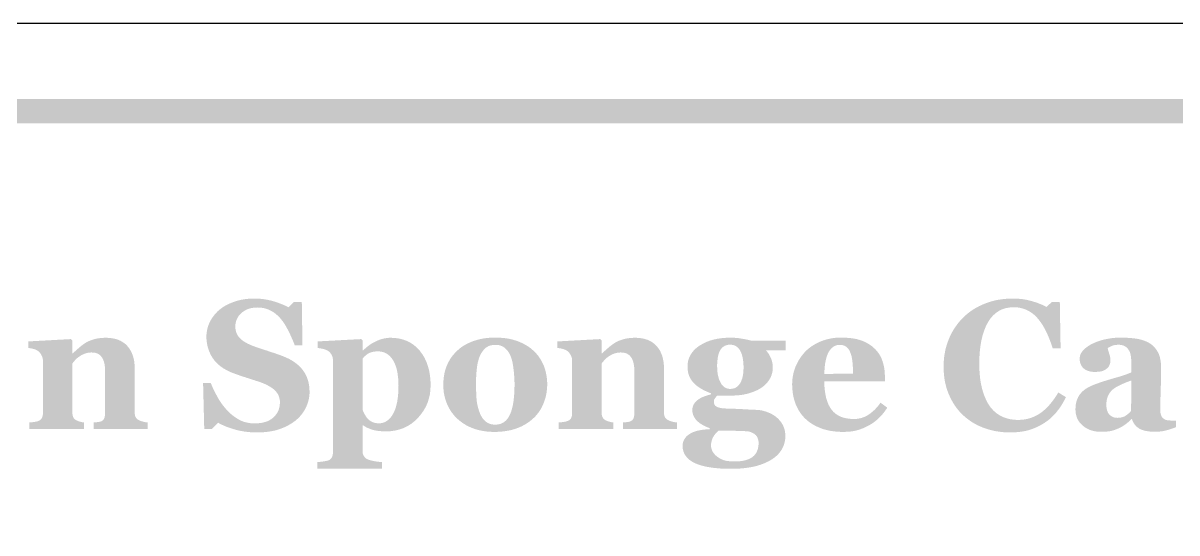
# Model space of a CAD drawing. Header units: millimetres. Extents: x 6 to 126, y 130 to 351.
# Drawn here: x 33.78 to 52.66, y 296.7 to 305.04 of the extents above; entities that cross this region are included whole.
import ezdxf

# ---------------------------------------------------------------- set-up
doc = ezdxf.new("R2010")
doc.units = ezdxf.units.MM
doc.layers.add('CUT', color=1, linetype='Continuous')
doc.layers.add('RASTER', color=7, linetype='Continuous')

msp = doc.modelspace()

# ---------------------------------------------------------------- hatches: boundary and pattern name
at = {"layer": 'RASTER'}
h = msp.add_hatch(color=7, dxfattribs=at)
h.paths.add_polyline_path([(7.2, 301.6), (7.234, 302.116), (7.337, 302.563), (7.509, 302.941), (7.75, 303.25), (8.059, 303.491), (8.438, 303.663), (8.884, 303.766), (9.4, 303.8), (66.6, 303.8), (67.116, 303.766), (67.563, 303.663), (67.941, 303.491), (68.25, 303.25), (68.491, 302.941), (68.663, 302.563), (68.766, 302.116), (68.8, 301.6), (68.8, 288.4), (68.766, 287.884), (68.663, 287.438), (68.491, 287.059), (68.25, 286.75), (67.941, 286.509), (67.563, 286.338), (67.116, 286.234), (66.6, 286.2), (9.4, 286.2), (8.884, 286.234), (8.438, 286.338), (8.059, 286.509), (7.75, 286.75), (7.509, 287.059), (7.337, 287.438), (7.234, 287.884), (7.2, 288.4)])
h.paths.add_polyline_path([(7.6, 301.6), (7.6, 288.4), (7.628, 287.978), (7.712, 287.613), (7.853, 287.303), (8.05, 287.05), (8.303, 286.853), (8.612, 286.713), (8.978, 286.628), (9.4, 286.6), (66.6, 286.6), (67.022, 286.628), (67.387, 286.713), (67.697, 286.853), (67.95, 287.05), (68.147, 287.303), (68.288, 287.613), (68.372, 287.978), (68.4, 288.4), (68.4, 301.6), (68.372, 302.022), (68.288, 302.388), (68.147, 302.697), (67.95, 302.95), (67.697, 303.147), (67.387, 303.288), (67.022, 303.372), (66.6, 303.4), (9.4, 303.4), (8.978, 303.372), (8.612, 303.288), (8.303, 303.147), (8.05, 302.95), (7.853, 302.697), (7.712, 302.388), (7.628, 302.022), (7.6, 301.6)], flags=0)
for points in [[(37.608, 298.344), (37.561, 298.345), (37.515, 298.347), (37.469, 298.351), (37.424, 298.356), (37.38, 298.363), (37.337, 298.371), (37.295, 298.38), (37.253, 298.391), (37.213, 298.403), (37.174, 298.416), (37.136, 298.429), (37.101, 298.442), (37.067, 298.457), (37.034, 298.471), (37.003, 298.487), (36.974, 298.503), (36.873, 298.4), (36.748, 298.4), (36.729, 299.151), (36.855, 299.151), (36.866, 299.125), (36.878, 299.097), (36.89, 299.07), (36.904, 299.042), (36.917, 299.013), (36.932, 298.984), (36.948, 298.955), (36.964, 298.926), (36.98, 298.897), (36.998, 298.868), (37.016, 298.84), (37.035, 298.813), (37.054, 298.787), (37.074, 298.762), (37.095, 298.737), (37.116, 298.713), (37.139, 298.69), (37.162, 298.667), (37.186, 298.645), (37.211, 298.624), (37.236, 298.605), (37.262, 298.587), (37.289, 298.57), (37.316, 298.554), (37.344, 298.539), (37.374, 298.527), (37.404, 298.516), (37.436, 298.508), (37.469, 298.501), (37.503, 298.496), (37.538, 298.493), (37.574, 298.492), (37.623, 298.494), (37.668, 298.498), (37.711, 298.506), (37.75, 298.517), (37.787, 298.53), (37.821, 298.547), (37.852, 298.567), (37.88, 298.59), (37.905, 298.615), (37.926, 298.642), (37.945, 298.67), (37.96, 298.7), (37.971, 298.731), (37.979, 298.764), (37.984, 298.799), (37.986, 298.835), (37.985, 298.865), (37.98, 298.893), (37.973, 298.921), (37.964, 298.947), (37.951, 298.972), (37.935, 298.996), (37.917, 299.018), (37.896, 299.039), (37.872, 299.06), (37.845, 299.079), (37.815, 299.098), (37.781, 299.116), (37.745, 299.134), (37.705, 299.151), (37.663, 299.167), (37.617, 299.182), (37.586, 299.192), (37.557, 299.202), (37.527, 299.211), (37.499, 299.22), (37.471, 299.229), (37.443, 299.238), (37.417, 299.247), (37.391, 299.255), (37.365, 299.264), (37.34, 299.272), (37.315, 299.281), (37.29, 299.29), (37.266, 299.298), (37.243, 299.307), (37.219, 299.316), (37.197, 299.324), (37.146, 299.346), (37.099, 299.371), (37.055, 299.397), (37.014, 299.426), (36.977, 299.457), (36.943, 299.49), (36.912, 299.525), (36.885, 299.563), (36.861, 299.602), (36.841, 299.643), (36.823, 299.685), (36.809, 299.728), (36.798, 299.771), (36.79, 299.817), (36.785, 299.863), (36.783, 299.91), (36.784, 299.941), (36.787, 299.97), (36.791, 300), (36.797, 300.029), (36.804, 300.059), (36.813, 300.087), (36.824, 300.116), (36.836, 300.144), (36.85, 300.172), (36.866, 300.199), (36.883, 300.225), (36.901, 300.25), (36.921, 300.275), (36.942, 300.299), (36.965, 300.323), (36.99, 300.345), (37.015, 300.366), (37.042, 300.385), (37.07, 300.404), (37.1, 300.421), (37.132, 300.438), (37.165, 300.453), (37.201, 300.468), (37.238, 300.482), (37.276, 300.494), (37.315, 300.505), (37.354, 300.514), (37.395, 300.521), (37.436, 300.527), (37.479, 300.531), (37.522, 300.533), (37.566, 300.534), (37.609, 300.534), (37.651, 300.531), (37.692, 300.528), (37.733, 300.522), (37.773, 300.516), (37.813, 300.507), (37.851, 300.498), (37.889, 300.487), (37.926, 300.475), (37.961, 300.463), (37.993, 300.451), (38.024, 300.439), (38.053, 300.427), (38.079, 300.415), (38.104, 300.403), (38.127, 300.391), (38.216, 300.479), (38.344, 300.479), (38.355, 299.77), (38.229, 299.77), (38.218, 299.798), (38.206, 299.827), (38.194, 299.856), (38.181, 299.885), (38.168, 299.914), (38.155, 299.944), (38.141, 299.974), (38.126, 300.003), (38.111, 300.032), (38.096, 300.06), (38.081, 300.087), (38.065, 300.113), (38.049, 300.137), (38.033, 300.16), (38.017, 300.181), (38.001, 300.202), (37.982, 300.222), (37.963, 300.242), (37.944, 300.261), (37.923, 300.278), (37.902, 300.295), (37.881, 300.31), (37.858, 300.324), (37.835, 300.337), (37.811, 300.349), (37.786, 300.359), (37.76, 300.368), (37.733, 300.375), (37.705, 300.381), (37.676, 300.385), (37.646, 300.387), (37.615, 300.388), (37.577, 300.386), (37.54, 300.382), (37.505, 300.375), (37.472, 300.365), (37.44, 300.353), (37.411, 300.338), (37.383, 300.319), (37.357, 300.298), (37.333, 300.275), (37.313, 300.251), (37.296, 300.225), (37.282, 300.198), (37.271, 300.17), (37.263, 300.141), (37.258, 300.11), (37.257, 300.077), (37.258, 300.047), (37.262, 300.018), (37.269, 299.99), (37.278, 299.964), (37.291, 299.939), (37.306, 299.916), (37.323, 299.894), (37.344, 299.874), (37.367, 299.854), (37.393, 299.835), (37.423, 299.817), (37.455, 299.799), (37.491, 299.782), (37.529, 299.766), (37.571, 299.75), (37.615, 299.734), (37.643, 299.725), (37.67, 299.716), (37.697, 299.707), (37.725, 299.698), (37.753, 299.689), (37.781, 299.68), (37.809, 299.67), (37.837, 299.661), (37.864, 299.652), (37.892, 299.643), (37.918, 299.634), (37.943, 299.625), (37.968, 299.617), (37.992, 299.608), (38.015, 299.599), (38.037, 299.591), (38.089, 299.569), (38.137, 299.546), (38.182, 299.521), (38.224, 299.493), (38.263, 299.464), (38.299, 299.433), (38.331, 299.4), (38.36, 299.365), (38.386, 299.327), (38.409, 299.288), (38.428, 299.247), (38.443, 299.203), (38.455, 299.157), (38.464, 299.109), (38.469, 299.059), (38.471, 299.006), (38.47, 298.973), (38.467, 298.94), (38.462, 298.907), (38.455, 298.874), (38.446, 298.841), (38.436, 298.809), (38.423, 298.777), (38.408, 298.746), (38.392, 298.715), (38.374, 298.685), (38.355, 298.657), (38.334, 298.63), (38.312, 298.605), (38.289, 298.581), (38.264, 298.558), (38.238, 298.536), (38.208, 298.514), (38.177, 298.493), (38.145, 298.473), (38.112, 298.455), (38.077, 298.437), (38.042, 298.422), (38.005, 298.407), (37.967, 298.394), (37.928, 298.382), (37.887, 298.372), (37.844, 298.364), (37.8, 298.357), (37.755, 298.351), (37.707, 298.347), (37.659, 298.345), (37.608, 298.344)], [(49.93, 298.344), (49.874, 298.345), (49.818, 298.349), (49.763, 298.355), (49.709, 298.363), (49.656, 298.373), (49.604, 298.386), (49.553, 298.401), (49.503, 298.418), (49.454, 298.438), (49.406, 298.459), (49.36, 298.483), (49.316, 298.509), (49.274, 298.537), (49.233, 298.567), (49.193, 298.599), (49.156, 298.633), (49.12, 298.668), (49.087, 298.706), (49.055, 298.745), (49.026, 298.787), (48.998, 298.83), (48.973, 298.876), (48.949, 298.924), (48.927, 298.973), (48.907, 299.025), (48.89, 299.077), (48.876, 299.131), (48.864, 299.186), (48.855, 299.243), (48.849, 299.3), (48.845, 299.359), (48.844, 299.42), (48.845, 299.479), (48.849, 299.538), (48.855, 299.596), (48.865, 299.652), (48.876, 299.708), (48.891, 299.762), (48.908, 299.815), (48.928, 299.867), (48.95, 299.918), (48.974, 299.967), (49, 300.014), (49.029, 300.059), (49.06, 300.103), (49.092, 300.145), (49.127, 300.185), (49.164, 300.224), (49.203, 300.26), (49.243, 300.294), (49.285, 300.325), (49.329, 300.355), (49.375, 300.383), (49.422, 300.408), (49.472, 300.432), (49.523, 300.453), (49.576, 300.472), (49.63, 300.489), (49.684, 300.503), (49.74, 300.514), (49.796, 300.523), (49.854, 300.529), (49.912, 300.533), (49.971, 300.534), (50.014, 300.534), (50.056, 300.532), (50.097, 300.528), (50.137, 300.524), (50.175, 300.518), (50.213, 300.511), (50.25, 300.502), (50.286, 300.493), (50.321, 300.482), (50.355, 300.471), (50.387, 300.46), (50.417, 300.448), (50.447, 300.436), (50.475, 300.424), (50.501, 300.411), (50.527, 300.398), (50.617, 300.479), (50.745, 300.479), (50.758, 299.72), (50.629, 299.72), (50.601, 299.804), (50.571, 299.882), (50.541, 299.954), (50.508, 300.021), (50.475, 300.082), (50.44, 300.137), (50.403, 300.186), (50.365, 300.23), (50.326, 300.268), (50.284, 300.301), (50.241, 300.329), (50.195, 300.352), (50.147, 300.369), (50.097, 300.382), (50.045, 300.39), (49.99, 300.392), (49.924, 300.388), (49.861, 300.377), (49.802, 300.358), (49.748, 300.332), (49.698, 300.297), (49.652, 300.256), (49.609, 300.207), (49.572, 300.15), (49.538, 300.086), (49.509, 300.016), (49.484, 299.94), (49.464, 299.858), (49.448, 299.77), (49.437, 299.676), (49.43, 299.576), (49.428, 299.469), (49.429, 299.409), (49.431, 299.35), (49.435, 299.294), (49.44, 299.24), (49.447, 299.188), (49.456, 299.139), (49.466, 299.092), (49.477, 299.047), (49.49, 299.004), (49.503, 298.963), (49.518, 298.925), (49.534, 298.889), (49.55, 298.855), (49.568, 298.822), (49.586, 298.793), (49.605, 298.765), (49.627, 298.738), (49.65, 298.713), (49.673, 298.69), (49.698, 298.668), (49.723, 298.649), (49.75, 298.631), (49.777, 298.615), (49.806, 298.601), (49.835, 298.589), (49.865, 298.579), (49.896, 298.57), (49.928, 298.562), (49.96, 298.557), (49.993, 298.553), (50.027, 298.55), (50.062, 298.549), (50.113, 298.551), (50.162, 298.556), (50.21, 298.565), (50.256, 298.577), (50.301, 298.593), (50.345, 298.612), (50.387, 298.635), (50.428, 298.661), (50.467, 298.69), (50.506, 298.724), (50.544, 298.76), (50.581, 298.801), (50.617, 298.845), (50.652, 298.892), (50.687, 298.943), (50.72, 298.998), (50.846, 298.921), (50.83, 298.89), (50.813, 298.859), (50.796, 298.829), (50.779, 298.799), (50.76, 298.771), (50.742, 298.743), (50.722, 298.717), (50.702, 298.691), (50.682, 298.666), (50.661, 298.642), (50.638, 298.618), (50.616, 298.596), (50.592, 298.575), (50.568, 298.554), (50.542, 298.534), (50.516, 298.516), (50.487, 298.496), (50.457, 298.478), (50.426, 298.46), (50.395, 298.444), (50.362, 298.429), (50.329, 298.415), (50.295, 298.402), (50.261, 298.39), (50.225, 298.379), (50.188, 298.37), (50.149, 298.362), (50.108, 298.356), (50.066, 298.351), (50.022, 298.347), (49.977, 298.345), (49.93, 298.344)], [(35.823, 298.4), (34.941, 298.4), (34.941, 298.507), (34.948, 298.508), (34.955, 298.508), (34.963, 298.509), (34.971, 298.51), (34.98, 298.511), (34.989, 298.512), (34.998, 298.513), (35.008, 298.514), (35.018, 298.515), (35.027, 298.517), (35.035, 298.518), (35.043, 298.52), (35.05, 298.522), (35.057, 298.524), (35.063, 298.526), (35.068, 298.529), (35.076, 298.533), (35.082, 298.538), (35.089, 298.543), (35.094, 298.549), (35.1, 298.555), (35.104, 298.561), (35.108, 298.568), (35.112, 298.576), (35.115, 298.584), (35.118, 298.593), (35.12, 298.603), (35.122, 298.614), (35.123, 298.626), (35.124, 298.638), (35.125, 298.652), (35.125, 298.667), (35.125, 299.352), (35.124, 299.388), (35.122, 299.422), (35.118, 299.454), (35.112, 299.483), (35.104, 299.51), (35.094, 299.535), (35.083, 299.557), (35.07, 299.577), (35.056, 299.595), (35.04, 299.61), (35.022, 299.623), (35.002, 299.634), (34.981, 299.642), (34.959, 299.648), (34.934, 299.651), (34.908, 299.652), (34.894, 299.652), (34.88, 299.651), (34.866, 299.65), (34.852, 299.648), (34.838, 299.646), (34.825, 299.643), (34.812, 299.639), (34.799, 299.635), (34.787, 299.63), (34.774, 299.625), (34.762, 299.619), (34.749, 299.613), (34.737, 299.607), (34.725, 299.599), (34.713, 299.592), (34.7, 299.584), (34.69, 299.576), (34.68, 299.569), (34.671, 299.561), (34.662, 299.554), (34.654, 299.546), (34.646, 299.539), (34.639, 299.531), (34.632, 299.524), (34.626, 299.516), (34.62, 299.509), (34.614, 299.501), (34.609, 299.495), (34.603, 299.488), (34.598, 299.482), (34.594, 299.475), (34.589, 299.469), (34.589, 298.683), (34.589, 298.67), (34.59, 298.658), (34.591, 298.647), (34.593, 298.636), (34.595, 298.625), (34.597, 298.615), (34.6, 298.606), (34.604, 298.597), (34.608, 298.589), (34.612, 298.581), (34.617, 298.574), (34.623, 298.567), (34.63, 298.561), (34.636, 298.555), (34.644, 298.55), (34.652, 298.545), (34.658, 298.542), (34.665, 298.539), (34.671, 298.536), (34.678, 298.533), (34.686, 298.53), (34.694, 298.527), (34.702, 298.524), (34.711, 298.522), (34.719, 298.519), (34.728, 298.517), (34.737, 298.515), (34.745, 298.513), (34.754, 298.511), (34.763, 298.509), (34.771, 298.508), (34.78, 298.507), (34.78, 298.4), (33.889, 298.4), (33.889, 298.507), (33.898, 298.508), (33.907, 298.509), (33.916, 298.509), (33.926, 298.51), (33.935, 298.511), (33.944, 298.513), (33.954, 298.514), (33.963, 298.515), (33.972, 298.516), (33.981, 298.518), (33.989, 298.519), (33.997, 298.521), (34.005, 298.523), (34.013, 298.525), (34.02, 298.527), (34.027, 298.529), (34.038, 298.533), (34.048, 298.538), (34.058, 298.543), (34.066, 298.549), (34.074, 298.556), (34.08, 298.563), (34.086, 298.571), (34.091, 298.579), (34.095, 298.587), (34.099, 298.597), (34.102, 298.607), (34.104, 298.618), (34.106, 298.629), (34.108, 298.641), (34.108, 298.653), (34.109, 298.667), (34.109, 299.519), (34.108, 299.53), (34.107, 299.542), (34.105, 299.553), (34.103, 299.564), (34.099, 299.575), (34.095, 299.586), (34.091, 299.597), (34.085, 299.608), (34.079, 299.619), (34.073, 299.629), (34.066, 299.639), (34.058, 299.648), (34.05, 299.657), (34.042, 299.665), (34.033, 299.673), (34.024, 299.68), (34.017, 299.685), (34.01, 299.689), (34.002, 299.693), (33.994, 299.696), (33.985, 299.7), (33.976, 299.703), (33.967, 299.707), (33.957, 299.71), (33.947, 299.712), (33.936, 299.715), (33.926, 299.717), (33.915, 299.719), (33.904, 299.721), (33.892, 299.723), (33.88, 299.724), (33.868, 299.726), (33.868, 299.833), (34.567, 299.871), (34.589, 299.849), (34.589, 299.636), (34.595, 299.636), (34.605, 299.646), (34.617, 299.656), (34.628, 299.666), (34.64, 299.677), (34.653, 299.688), (34.666, 299.699), (34.68, 299.712), (34.695, 299.724), (34.709, 299.737), (34.723, 299.749), (34.737, 299.76), (34.751, 299.771), (34.764, 299.781), (34.778, 299.79), (34.79, 299.799), (34.803, 299.808), (34.817, 299.816), (34.832, 299.825), (34.848, 299.833), (34.866, 299.84), (34.884, 299.848), (34.903, 299.855), (34.924, 299.861), (34.945, 299.868), (34.967, 299.874), (34.99, 299.879), (35.013, 299.883), (35.036, 299.886), (35.06, 299.889), (35.083, 299.891), (35.108, 299.892), (35.133, 299.893), (35.19, 299.891), (35.244, 299.884), (35.295, 299.874), (35.341, 299.859), (35.384, 299.84), (35.424, 299.816), (35.459, 299.789), (35.491, 299.757), (35.519, 299.722), (35.543, 299.684), (35.563, 299.643), (35.58, 299.6), (35.593, 299.553), (35.603, 299.504), (35.608, 299.452), (35.61, 299.398), (35.61, 298.68), (35.61, 298.667), (35.611, 298.654), (35.612, 298.642), (35.614, 298.631), (35.616, 298.621), (35.619, 298.611), (35.622, 298.602), (35.626, 298.593), (35.631, 298.586), (35.636, 298.578), (35.642, 298.571), (35.649, 298.564), (35.657, 298.558), (35.666, 298.552), (35.676, 298.547), (35.686, 298.542), (35.692, 298.54), (35.699, 298.537), (35.705, 298.534), (35.712, 298.532), (35.72, 298.529), (35.728, 298.527), (35.736, 298.524), (35.744, 298.522), (35.753, 298.519), (35.762, 298.517), (35.771, 298.515), (35.781, 298.513), (35.791, 298.511), (35.801, 298.509), (35.812, 298.508), (35.823, 298.507)], [(44.481, 298.4), (43.599, 298.4), (43.599, 298.507), (43.607, 298.508), (43.614, 298.508), (43.622, 298.509), (43.63, 298.51), (43.639, 298.511), (43.648, 298.512), (43.657, 298.513), (43.667, 298.514), (43.676, 298.515), (43.685, 298.517), (43.694, 298.518), (43.702, 298.52), (43.709, 298.522), (43.715, 298.524), (43.721, 298.526), (43.727, 298.529), (43.734, 298.533), (43.741, 298.538), (43.747, 298.543), (43.753, 298.549), (43.758, 298.555), (43.763, 298.561), (43.767, 298.568), (43.771, 298.576), (43.774, 298.584), (43.777, 298.593), (43.779, 298.603), (43.781, 298.614), (43.782, 298.626), (43.783, 298.638), (43.784, 298.652), (43.784, 298.667), (43.784, 299.352), (43.783, 299.388), (43.781, 299.422), (43.776, 299.454), (43.77, 299.483), (43.762, 299.51), (43.753, 299.535), (43.742, 299.557), (43.729, 299.577), (43.714, 299.595), (43.698, 299.61), (43.68, 299.623), (43.661, 299.634), (43.64, 299.642), (43.617, 299.648), (43.593, 299.651), (43.567, 299.652), (43.553, 299.652), (43.538, 299.651), (43.524, 299.65), (43.511, 299.648), (43.497, 299.646), (43.484, 299.643), (43.471, 299.639), (43.458, 299.635), (43.445, 299.63), (43.433, 299.625), (43.42, 299.619), (43.408, 299.613), (43.396, 299.607), (43.383, 299.599), (43.371, 299.592), (43.359, 299.584), (43.349, 299.576), (43.339, 299.569), (43.33, 299.561), (43.321, 299.554), (43.313, 299.546), (43.305, 299.539), (43.298, 299.531), (43.291, 299.524), (43.285, 299.516), (43.279, 299.509), (43.273, 299.501), (43.267, 299.495), (43.262, 299.488), (43.257, 299.482), (43.252, 299.475), (43.248, 299.469), (43.248, 298.683), (43.248, 298.67), (43.249, 298.658), (43.25, 298.647), (43.251, 298.636), (43.254, 298.625), (43.256, 298.615), (43.259, 298.606), (43.262, 298.597), (43.266, 298.589), (43.271, 298.581), (43.276, 298.574), (43.282, 298.567), (43.288, 298.561), (43.295, 298.555), (43.303, 298.55), (43.311, 298.545), (43.317, 298.542), (43.323, 298.539), (43.33, 298.536), (43.337, 298.533), (43.345, 298.53), (43.353, 298.527), (43.361, 298.524), (43.369, 298.522), (43.378, 298.519), (43.387, 298.517), (43.396, 298.515), (43.404, 298.513), (43.413, 298.511), (43.421, 298.509), (43.43, 298.508), (43.438, 298.507), (43.438, 298.4), (42.548, 298.4), (42.548, 298.507), (42.557, 298.508), (42.566, 298.509), (42.575, 298.509), (42.584, 298.51), (42.594, 298.511), (42.603, 298.513), (42.612, 298.514), (42.622, 298.515), (42.631, 298.516), (42.64, 298.518), (42.648, 298.519), (42.656, 298.521), (42.664, 298.523), (42.671, 298.525), (42.679, 298.527), (42.685, 298.529), (42.697, 298.533), (42.707, 298.538), (42.716, 298.543), (42.725, 298.549), (42.732, 298.556), (42.739, 298.563), (42.745, 298.571), (42.75, 298.579), (42.754, 298.587), (42.757, 298.597), (42.76, 298.607), (42.763, 298.618), (42.765, 298.629), (42.766, 298.641), (42.767, 298.653), (42.767, 298.667), (42.767, 299.519), (42.767, 299.53), (42.766, 299.542), (42.764, 299.553), (42.761, 299.564), (42.758, 299.575), (42.754, 299.586), (42.749, 299.597), (42.744, 299.608), (42.738, 299.619), (42.731, 299.629), (42.724, 299.639), (42.717, 299.648), (42.709, 299.657), (42.701, 299.665), (42.692, 299.673), (42.682, 299.68), (42.676, 299.685), (42.668, 299.689), (42.661, 299.693), (42.653, 299.696), (42.644, 299.7), (42.635, 299.703), (42.626, 299.707), (42.616, 299.71), (42.606, 299.712), (42.595, 299.715), (42.584, 299.717), (42.573, 299.719), (42.562, 299.721), (42.551, 299.723), (42.539, 299.724), (42.527, 299.726), (42.527, 299.833), (43.226, 299.871), (43.248, 299.849), (43.248, 299.636), (43.254, 299.636), (43.264, 299.646), (43.275, 299.656), (43.287, 299.666), (43.299, 299.677), (43.312, 299.688), (43.325, 299.699), (43.339, 299.712), (43.353, 299.724), (43.368, 299.737), (43.382, 299.749), (43.396, 299.76), (43.41, 299.771), (43.423, 299.781), (43.436, 299.79), (43.449, 299.799), (43.462, 299.808), (43.476, 299.816), (43.491, 299.825), (43.507, 299.833), (43.524, 299.84), (43.543, 299.848), (43.562, 299.855), (43.582, 299.861), (43.604, 299.868), (43.626, 299.874), (43.648, 299.879), (43.671, 299.883), (43.695, 299.886), (43.718, 299.889), (43.742, 299.891), (43.767, 299.892), (43.791, 299.893), (43.849, 299.891), (43.903, 299.884), (43.954, 299.874), (44, 299.859), (44.043, 299.84), (44.082, 299.816), (44.118, 299.789), (44.149, 299.757), (44.177, 299.722), (44.202, 299.684), (44.222, 299.643), (44.239, 299.6), (44.252, 299.553), (44.261, 299.504), (44.267, 299.452), (44.269, 299.398), (44.269, 298.68), (44.269, 298.667), (44.27, 298.654), (44.271, 298.642), (44.273, 298.631), (44.275, 298.621), (44.278, 298.611), (44.281, 298.602), (44.285, 298.593), (44.289, 298.586), (44.295, 298.578), (44.301, 298.571), (44.308, 298.564), (44.316, 298.558), (44.325, 298.552), (44.334, 298.547), (44.345, 298.542), (44.351, 298.54), (44.357, 298.537), (44.364, 298.534), (44.371, 298.532), (44.379, 298.529), (44.386, 298.527), (44.394, 298.524), (44.403, 298.522), (44.412, 298.519), (44.421, 298.517), (44.43, 298.515), (44.44, 298.513), (44.45, 298.511), (44.46, 298.509), (44.47, 298.508), (44.481, 298.507)]]:
    msp.add_hatch(color=7, dxfattribs=at).paths.add_polyline_path(points)
h = msp.add_hatch(color=7, dxfattribs=at)
h.paths.add_polyline_path([(40.451, 299.113), (40.448, 299.037), (40.439, 298.964), (40.422, 298.894), (40.4, 298.826), (40.371, 298.761), (40.335, 298.699), (40.293, 298.64), (40.245, 298.583), (40.192, 298.531), (40.135, 298.486), (40.075, 298.448), (40.011, 298.417), (39.944, 298.393), (39.873, 298.376), (39.799, 298.365), (39.722, 298.362), (39.688, 298.362), (39.655, 298.364), (39.624, 298.366), (39.594, 298.369), (39.567, 298.373), (39.541, 298.378), (39.516, 298.384), (39.493, 298.39), (39.472, 298.398), (39.451, 298.406), (39.432, 298.414), (39.413, 298.422), (39.396, 298.431), (39.379, 298.44), (39.363, 298.45), (39.348, 298.46), (39.337, 298.46), (39.337, 298.048), (39.337, 298.036), (39.338, 298.024), (39.34, 298.012), (39.342, 298), (39.346, 297.99), (39.349, 297.979), (39.354, 297.969), (39.359, 297.959), (39.365, 297.95), (39.372, 297.941), (39.379, 297.933), (39.387, 297.926), (39.395, 297.919), (39.404, 297.913), (39.413, 297.908), (39.423, 297.903), (39.433, 297.899), (39.445, 297.896), (39.457, 297.892), (39.471, 297.888), (39.485, 297.884), (39.501, 297.881), (39.518, 297.877), (39.535, 297.874), (39.553, 297.871), (39.57, 297.868), (39.586, 297.866), (39.602, 297.864), (39.616, 297.862), (39.63, 297.86), (39.644, 297.859), (39.656, 297.858), (39.656, 297.75), (38.598, 297.75), (38.598, 297.858), (38.608, 297.859), (38.618, 297.86), (38.629, 297.861), (38.64, 297.862), (38.652, 297.864), (38.664, 297.865), (38.677, 297.867), (38.691, 297.869), (38.704, 297.871), (38.717, 297.873), (38.729, 297.875), (38.739, 297.877), (38.749, 297.879), (38.759, 297.881), (38.767, 297.884), (38.774, 297.886), (38.785, 297.89), (38.796, 297.895), (38.805, 297.901), (38.814, 297.908), (38.821, 297.915), (38.828, 297.923), (38.833, 297.931), (38.838, 297.941), (38.842, 297.951), (38.845, 297.961), (38.848, 297.971), (38.851, 297.982), (38.852, 297.994), (38.854, 298.005), (38.854, 298.017), (38.855, 298.029), (38.855, 299.528), (38.853, 299.54), (38.852, 299.551), (38.849, 299.563), (38.847, 299.573), (38.844, 299.584), (38.84, 299.594), (38.836, 299.604), (38.832, 299.613), (38.827, 299.622), (38.822, 299.631), (38.815, 299.639), (38.808, 299.647), (38.801, 299.655), (38.793, 299.663), (38.784, 299.67), (38.774, 299.677), (38.767, 299.682), (38.758, 299.686), (38.75, 299.691), (38.74, 299.695), (38.73, 299.699), (38.72, 299.702), (38.708, 299.706), (38.697, 299.709), (38.684, 299.712), (38.672, 299.715), (38.66, 299.717), (38.649, 299.719), (38.637, 299.721), (38.625, 299.723), (38.613, 299.724), (38.601, 299.726), (38.601, 299.833), (39.315, 299.871), (39.337, 299.852), (39.337, 299.689), (39.348, 299.686), (39.373, 299.71), (39.398, 299.732), (39.424, 299.754), (39.45, 299.773), (39.478, 299.792), (39.505, 299.809), (39.534, 299.824), (39.563, 299.838), (39.592, 299.851), (39.622, 299.862), (39.651, 299.872), (39.68, 299.879), (39.71, 299.885), (39.739, 299.889), (39.768, 299.892), (39.797, 299.893), (39.87, 299.889), (39.94, 299.879), (40.006, 299.862), (40.068, 299.839), (40.126, 299.809), (40.18, 299.772), (40.23, 299.728), (40.276, 299.678), (40.317, 299.622), (40.353, 299.562), (40.383, 299.498), (40.407, 299.43), (40.427, 299.357), (40.44, 299.28), (40.449, 299.199), (40.451, 299.113)])
h.paths.add_polyline_path([(39.926, 299.108), (39.925, 299.135), (39.925, 299.162), (39.923, 299.189), (39.922, 299.215), (39.919, 299.241), (39.916, 299.267), (39.913, 299.292), (39.909, 299.318), (39.905, 299.342), (39.9, 299.367), (39.894, 299.39), (39.887, 299.413), (39.88, 299.435), (39.871, 299.456), (39.862, 299.477), (39.852, 299.497), (39.842, 299.516), (39.831, 299.535), (39.819, 299.552), (39.806, 299.568), (39.793, 299.583), (39.779, 299.598), (39.763, 299.611), (39.748, 299.623), (39.731, 299.634), (39.713, 299.644), (39.695, 299.652), (39.675, 299.658), (39.655, 299.663), (39.634, 299.667), (39.612, 299.669), (39.589, 299.67), (39.565, 299.67), (39.543, 299.668), (39.523, 299.665), (39.503, 299.662), (39.484, 299.657), (39.467, 299.651), (39.451, 299.645), (39.436, 299.637), (39.422, 299.629), (39.409, 299.619), (39.395, 299.61), (39.383, 299.599), (39.371, 299.588), (39.359, 299.576), (39.348, 299.564), (39.337, 299.551), (39.337, 298.721), (39.339, 298.713), (39.342, 298.705), (39.346, 298.696), (39.349, 298.687), (39.354, 298.678), (39.359, 298.667), (39.364, 298.657), (39.37, 298.645), (39.377, 298.634), (39.383, 298.623), (39.389, 298.613), (39.395, 298.604), (39.401, 298.595), (39.408, 298.586), (39.414, 298.579), (39.42, 298.571), (39.429, 298.562), (39.439, 298.553), (39.449, 298.545), (39.459, 298.537), (39.47, 298.53), (39.481, 298.524), (39.492, 298.518), (39.504, 298.513), (39.516, 298.508), (39.528, 298.504), (39.54, 298.501), (39.553, 298.499), (39.566, 298.496), (39.579, 298.495), (39.592, 298.494), (39.606, 298.494), (39.642, 298.496), (39.675, 298.504), (39.707, 298.516), (39.737, 298.533), (39.765, 298.555), (39.791, 298.582), (39.816, 298.613), (39.838, 298.65), (39.859, 298.691), (39.877, 298.737), (39.891, 298.787), (39.904, 298.842), (39.913, 298.902), (39.92, 298.966), (39.924, 299.034), (39.926, 299.108)], flags=0)
h = msp.add_hatch(color=7, dxfattribs=at)
h.paths.add_polyline_path([(42.136, 299.68), (42.162, 299.654), (42.187, 299.627), (42.21, 299.599), (42.232, 299.569), (42.251, 299.538), (42.27, 299.506), (42.286, 299.473), (42.302, 299.439), (42.315, 299.403), (42.327, 299.367), (42.336, 299.33), (42.344, 299.292), (42.351, 299.254), (42.355, 299.214), (42.358, 299.175), (42.359, 299.134), (42.358, 299.094), (42.355, 299.054), (42.351, 299.015), (42.345, 298.976), (42.337, 298.938), (42.327, 298.9), (42.315, 298.863), (42.302, 298.827), (42.287, 298.792), (42.271, 298.757), (42.253, 298.725), (42.233, 298.693), (42.211, 298.663), (42.188, 298.634), (42.164, 298.606), (42.137, 298.58), (42.108, 298.554), (42.077, 298.528), (42.044, 298.505), (42.011, 298.483), (41.975, 298.463), (41.939, 298.444), (41.901, 298.427), (41.861, 298.412), (41.821, 298.398), (41.778, 298.386), (41.735, 298.376), (41.689, 298.368), (41.643, 298.361), (41.595, 298.357), (41.545, 298.354), (41.494, 298.353), (41.45, 298.354), (41.407, 298.356), (41.364, 298.36), (41.323, 298.366), (41.282, 298.373), (41.242, 298.382), (41.204, 298.392), (41.166, 298.404), (41.129, 298.418), (41.093, 298.433), (41.058, 298.45), (41.024, 298.468), (40.991, 298.489), (40.96, 298.51), (40.929, 298.533), (40.9, 298.558), (40.873, 298.583), (40.847, 298.61), (40.823, 298.638), (40.8, 298.668), (40.779, 298.699), (40.759, 298.731), (40.741, 298.765), (40.724, 298.801), (40.709, 298.837), (40.696, 298.875), (40.685, 298.914), (40.676, 298.954), (40.668, 298.994), (40.663, 299.036), (40.66, 299.079), (40.659, 299.124), (40.66, 299.167), (40.663, 299.209), (40.667, 299.25), (40.674, 299.29), (40.681, 299.328), (40.691, 299.365), (40.703, 299.402), (40.716, 299.436), (40.731, 299.47), (40.748, 299.503), (40.766, 299.535), (40.786, 299.566), (40.808, 299.596), (40.832, 299.625), (40.858, 299.653), (40.885, 299.68), (40.913, 299.705), (40.942, 299.729), (40.973, 299.751), (41.006, 299.771), (41.04, 299.79), (41.076, 299.808), (41.113, 299.824), (41.152, 299.839), (41.193, 299.852), (41.234, 299.864), (41.277, 299.874), (41.321, 299.882), (41.366, 299.888), (41.412, 299.892), (41.459, 299.895), (41.508, 299.896), (41.558, 299.895), (41.607, 299.892), (41.654, 299.888), (41.7, 299.882), (41.745, 299.874), (41.788, 299.864), (41.829, 299.852), (41.869, 299.839), (41.907, 299.824), (41.944, 299.808), (41.979, 299.79), (42.013, 299.771), (42.046, 299.751), (42.078, 299.729), (42.107, 299.705), (42.136, 299.68)])
h.paths.add_polyline_path([(41.761, 298.665), (41.769, 298.686), (41.776, 298.708), (41.783, 298.732), (41.789, 298.756), (41.795, 298.781), (41.8, 298.808), (41.804, 298.836), (41.809, 298.864), (41.812, 298.894), (41.815, 298.925), (41.818, 298.958), (41.82, 298.991), (41.822, 299.026), (41.823, 299.062), (41.824, 299.099), (41.824, 299.137), (41.824, 299.163), (41.823, 299.19), (41.822, 299.218), (41.82, 299.247), (41.818, 299.276), (41.816, 299.307), (41.813, 299.339), (41.809, 299.371), (41.805, 299.403), (41.801, 299.434), (41.796, 299.462), (41.791, 299.489), (41.785, 299.514), (41.779, 299.538), (41.772, 299.559), (41.765, 299.579), (41.756, 299.602), (41.746, 299.623), (41.735, 299.643), (41.723, 299.662), (41.711, 299.679), (41.697, 299.695), (41.683, 299.71), (41.668, 299.724), (41.652, 299.737), (41.635, 299.747), (41.617, 299.756), (41.597, 299.764), (41.577, 299.77), (41.556, 299.774), (41.534, 299.776), (41.51, 299.777), (41.485, 299.776), (41.461, 299.773), (41.438, 299.769), (41.417, 299.763), (41.397, 299.755), (41.378, 299.745), (41.36, 299.733), (41.344, 299.72), (41.329, 299.705), (41.315, 299.689), (41.302, 299.672), (41.289, 299.654), (41.278, 299.635), (41.267, 299.615), (41.257, 299.594), (41.248, 299.572), (41.241, 299.551), (41.234, 299.528), (41.228, 299.505), (41.222, 299.481), (41.217, 299.456), (41.213, 299.431), (41.209, 299.404), (41.206, 299.376), (41.203, 299.348), (41.201, 299.32), (41.199, 299.291), (41.197, 299.262), (41.196, 299.233), (41.195, 299.203), (41.194, 299.173), (41.194, 299.143), (41.194, 299.104), (41.195, 299.066), (41.196, 299.031), (41.197, 298.997), (41.198, 298.965), (41.2, 298.934), (41.202, 298.905), (41.204, 298.878), (41.207, 298.852), (41.211, 298.826), (41.216, 298.8), (41.222, 298.773), (41.229, 298.747), (41.236, 298.721), (41.245, 298.694), (41.254, 298.668), (41.263, 298.646), (41.273, 298.625), (41.284, 298.605), (41.295, 298.587), (41.308, 298.569), (41.321, 298.553), (41.336, 298.538), (41.351, 298.525), (41.367, 298.512), (41.384, 298.501), (41.403, 298.492), (41.422, 298.485), (41.443, 298.479), (41.464, 298.475), (41.487, 298.473), (41.51, 298.472), (41.532, 298.473), (41.553, 298.475), (41.573, 298.479), (41.592, 298.484), (41.611, 298.491), (41.628, 298.499), (41.645, 298.509), (41.661, 298.521), (41.677, 298.534), (41.691, 298.548), (41.705, 298.564), (41.718, 298.581), (41.73, 298.6), (41.741, 298.62), (41.751, 298.642), (41.761, 298.665)], flags=0)
h = msp.add_hatch(color=7, dxfattribs=at)
h.paths.add_polyline_path([(46.258, 299.689), (45.936, 299.689), (45.95, 299.673), (45.963, 299.656), (45.975, 299.64), (45.986, 299.623), (45.996, 299.606), (46.005, 299.588), (46.014, 299.571), (46.021, 299.553), (46.028, 299.535), (46.034, 299.517), (46.039, 299.498), (46.043, 299.48), (46.046, 299.461), (46.048, 299.442), (46.05, 299.423), (46.05, 299.403), (46.049, 299.378), (46.047, 299.354), (46.042, 299.329), (46.036, 299.305), (46.029, 299.282), (46.02, 299.259), (46.009, 299.236), (45.996, 299.214), (45.982, 299.192), (45.967, 299.171), (45.95, 299.152), (45.933, 299.133), (45.915, 299.116), (45.896, 299.099), (45.875, 299.084), (45.854, 299.069), (45.831, 299.056), (45.807, 299.042), (45.782, 299.03), (45.757, 299.019), (45.73, 299.008), (45.702, 298.998), (45.674, 298.989), (45.644, 298.98), (45.614, 298.973), (45.583, 298.966), (45.551, 298.96), (45.519, 298.956), (45.486, 298.952), (45.453, 298.95), (45.418, 298.948), (45.384, 298.948), (45.145, 298.948), (45.14, 298.944), (45.136, 298.94), (45.131, 298.936), (45.126, 298.931), (45.121, 298.925), (45.116, 298.919), (45.111, 298.913), (45.106, 298.906), (45.101, 298.899), (45.097, 298.892), (45.093, 298.885), (45.09, 298.878), (45.088, 298.871), (45.086, 298.864), (45.085, 298.858), (45.085, 298.851), (45.086, 298.836), (45.088, 298.821), (45.092, 298.808), (45.098, 298.797), (45.105, 298.786), (45.114, 298.777), (45.124, 298.769), (45.136, 298.762), (45.15, 298.756), (45.167, 298.751), (45.186, 298.746), (45.208, 298.742), (45.233, 298.739), (45.26, 298.737), (45.29, 298.735), (45.322, 298.734), (45.355, 298.733), (45.389, 298.732), (45.422, 298.731), (45.456, 298.73), (45.49, 298.728), (45.524, 298.727), (45.558, 298.725), (45.592, 298.723), (45.624, 298.721), (45.655, 298.719), (45.683, 298.718), (45.708, 298.717), (45.732, 298.716), (45.752, 298.715), (45.771, 298.714), (45.786, 298.713), (45.808, 298.712), (45.829, 298.71), (45.85, 298.707), (45.871, 298.703), (45.892, 298.698), (45.913, 298.692), (45.934, 298.686), (45.955, 298.679), (45.975, 298.671), (45.995, 298.663), (46.014, 298.654), (46.033, 298.644), (46.051, 298.634), (46.068, 298.624), (46.084, 298.612), (46.1, 298.601), (46.116, 298.587), (46.132, 298.573), (46.147, 298.558), (46.161, 298.542), (46.175, 298.525), (46.188, 298.508), (46.2, 298.489), (46.211, 298.47), (46.221, 298.449), (46.23, 298.428), (46.238, 298.406), (46.244, 298.384), (46.249, 298.36), (46.252, 298.336), (46.254, 298.311), (46.255, 298.286), (46.254, 298.258), (46.252, 298.231), (46.248, 298.204), (46.242, 298.178), (46.234, 298.152), (46.225, 298.126), (46.214, 298.101), (46.202, 298.076), (46.187, 298.052), (46.171, 298.029), (46.154, 298.006), (46.134, 297.985), (46.113, 297.964), (46.09, 297.944), (46.065, 297.925), (46.038, 297.906), (46.009, 297.888), (45.978, 297.871), (45.945, 297.855), (45.911, 297.84), (45.876, 297.826), (45.839, 297.813), (45.8, 297.801), (45.761, 297.791), (45.719, 297.781), (45.675, 297.773), (45.629, 297.766), (45.58, 297.76), (45.528, 297.755), (45.475, 297.752), (45.419, 297.75), (45.36, 297.75), (45.267, 297.751), (45.179, 297.755), (45.097, 297.763), (45.021, 297.773), (44.951, 297.786), (44.886, 297.802), (44.827, 297.821), (44.774, 297.843), (44.727, 297.868), (44.686, 297.896), (44.652, 297.927), (44.624, 297.961), (44.602, 297.997), (44.586, 298.037), (44.577, 298.079), (44.573, 298.125), (44.575, 298.153), (44.58, 298.18), (44.589, 298.206), (44.601, 298.23), (44.616, 298.253), (44.634, 298.275), (44.656, 298.296), (44.682, 298.315), (44.711, 298.333), (44.744, 298.348), (44.78, 298.362), (44.82, 298.373), (44.864, 298.382), (44.912, 298.389), (44.964, 298.394), (45.019, 298.397), (45.019, 298.415), (44.986, 298.426), (44.955, 298.439), (44.926, 298.453), (44.899, 298.468), (44.874, 298.483), (44.85, 298.5), (44.828, 298.517), (44.809, 298.535), (44.791, 298.555), (44.776, 298.575), (44.763, 298.595), (44.752, 298.617), (44.744, 298.639), (44.738, 298.662), (44.734, 298.686), (44.733, 298.711), (44.734, 298.726), (44.735, 298.74), (44.737, 298.754), (44.741, 298.767), (44.745, 298.78), (44.75, 298.792), (44.756, 298.804), (44.763, 298.815), (44.771, 298.825), (44.779, 298.835), (44.788, 298.845), (44.797, 298.854), (44.807, 298.864), (44.818, 298.873), (44.829, 298.881), (44.84, 298.889), (44.851, 298.896), (44.862, 298.903), (44.873, 298.909), (44.885, 298.915), (44.898, 298.921), (44.911, 298.926), (44.925, 298.932), (44.94, 298.937), (44.954, 298.942), (44.968, 298.946), (44.981, 298.951), (44.994, 298.955), (45.006, 298.958), (45.017, 298.962), (45.028, 298.965), (45.038, 298.968), (45.038, 298.984), (44.99, 299.003), (44.946, 299.023), (44.904, 299.044), (44.866, 299.066), (44.832, 299.089), (44.8, 299.112), (44.772, 299.137), (44.747, 299.163), (44.725, 299.19), (44.706, 299.219), (44.69, 299.249), (44.677, 299.28), (44.667, 299.313), (44.66, 299.348), (44.656, 299.384), (44.654, 299.421), (44.657, 299.473), (44.666, 299.523), (44.682, 299.57), (44.704, 299.615), (44.732, 299.656), (44.766, 299.695), (44.806, 299.732), (44.853, 299.765), (44.904, 299.795), (44.958, 299.822), (45.016, 299.844), (45.078, 299.862), (45.142, 299.876), (45.21, 299.886), (45.281, 299.892), (45.356, 299.894), (45.381, 299.894), (45.405, 299.893), (45.429, 299.892), (45.454, 299.89), (45.478, 299.888), (45.501, 299.885), (45.525, 299.881), (45.548, 299.877), (45.571, 299.873), (45.592, 299.869), (45.612, 299.865), (45.63, 299.861), (45.647, 299.858), (45.663, 299.854), (45.677, 299.851), (45.69, 299.847), (46.258, 299.847)])
h.paths.add_polyline_path([(45.571, 299.409), (45.57, 299.451), (45.568, 299.49), (45.563, 299.528), (45.557, 299.563), (45.55, 299.595), (45.541, 299.626), (45.53, 299.654), (45.517, 299.68), (45.502, 299.704), (45.486, 299.724), (45.468, 299.741), (45.448, 299.755), (45.426, 299.766), (45.403, 299.774), (45.377, 299.778), (45.35, 299.78), (45.336, 299.779), (45.322, 299.778), (45.309, 299.776), (45.296, 299.773), (45.284, 299.769), (45.272, 299.765), (45.261, 299.759), (45.25, 299.753), (45.24, 299.746), (45.23, 299.738), (45.221, 299.729), (45.212, 299.72), (45.203, 299.709), (45.196, 299.699), (45.188, 299.687), (45.181, 299.674), (45.175, 299.662), (45.17, 299.648), (45.165, 299.635), (45.161, 299.62), (45.157, 299.606), (45.153, 299.59), (45.15, 299.574), (45.148, 299.558), (45.146, 299.541), (45.144, 299.524), (45.142, 299.507), (45.141, 299.49), (45.14, 299.473), (45.139, 299.456), (45.139, 299.439), (45.139, 299.421), (45.14, 299.382), (45.142, 299.345), (45.147, 299.309), (45.153, 299.276), (45.161, 299.244), (45.17, 299.214), (45.182, 299.185), (45.195, 299.159), (45.209, 299.135), (45.225, 299.114), (45.243, 299.096), (45.262, 299.082), (45.282, 299.071), (45.304, 299.063), (45.328, 299.058), (45.353, 299.056), (45.378, 299.058), (45.402, 299.062), (45.425, 299.069), (45.446, 299.079), (45.465, 299.092), (45.483, 299.108), (45.5, 299.127), (45.515, 299.149), (45.528, 299.173), (45.539, 299.199), (45.549, 299.228), (45.557, 299.26), (45.563, 299.294), (45.568, 299.33), (45.57, 299.368), (45.571, 299.409)], flags=0)
h.paths.add_polyline_path([(45.817, 298.179), (45.817, 298.191), (45.815, 298.204), (45.813, 298.216), (45.81, 298.228), (45.806, 298.241), (45.801, 298.253), (45.796, 298.265), (45.789, 298.278), (45.781, 298.29), (45.771, 298.301), (45.759, 298.312), (45.744, 298.322), (45.728, 298.332), (45.709, 298.341), (45.688, 298.35), (45.665, 298.358), (45.651, 298.36), (45.634, 298.362), (45.616, 298.363), (45.595, 298.365), (45.572, 298.366), (45.547, 298.367), (45.52, 298.368), (45.491, 298.369), (45.46, 298.37), (45.425, 298.371), (45.388, 298.371), (45.348, 298.371), (45.305, 298.372), (45.259, 298.372), (45.211, 298.372), (45.159, 298.372), (45.147, 298.361), (45.135, 298.349), (45.123, 298.337), (45.112, 298.324), (45.102, 298.311), (45.092, 298.297), (45.083, 298.283), (45.074, 298.268), (45.066, 298.253), (45.059, 298.237), (45.053, 298.22), (45.048, 298.202), (45.044, 298.183), (45.041, 298.164), (45.04, 298.144), (45.039, 298.123), (45.04, 298.114), (45.041, 298.104), (45.042, 298.095), (45.044, 298.085), (45.047, 298.075), (45.051, 298.064), (45.055, 298.053), (45.06, 298.043), (45.065, 298.032), (45.072, 298.021), (45.078, 298.01), (45.086, 298), (45.095, 297.99), (45.104, 297.98), (45.114, 297.97), (45.124, 297.961), (45.137, 297.95), (45.151, 297.94), (45.164, 297.931), (45.178, 297.923), (45.193, 297.915), (45.208, 297.907), (45.223, 297.9), (45.239, 297.894), (45.255, 297.888), (45.274, 297.883), (45.295, 297.879), (45.318, 297.876), (45.342, 297.873), (45.369, 297.871), (45.398, 297.87), (45.429, 297.87), (45.475, 297.871), (45.518, 297.874), (45.558, 297.88), (45.596, 297.888), (45.63, 297.898), (45.662, 297.911), (45.691, 297.926), (45.718, 297.943), (45.741, 297.963), (45.761, 297.985), (45.778, 298.01), (45.792, 298.039), (45.803, 298.069), (45.811, 298.103), (45.816, 298.14), (45.817, 298.179)], flags=0)
h = msp.add_hatch(color=7, dxfattribs=at)
h.paths.add_polyline_path([(47.922, 298.75), (47.909, 298.729), (47.895, 298.709), (47.881, 298.689), (47.866, 298.669), (47.85, 298.649), (47.833, 298.63), (47.816, 298.611), (47.798, 298.593), (47.78, 298.574), (47.761, 298.557), (47.741, 298.54), (47.721, 298.524), (47.7, 298.508), (47.678, 298.494), (47.656, 298.479), (47.634, 298.466), (47.609, 298.452), (47.584, 298.44), (47.56, 298.428), (47.535, 298.417), (47.51, 298.407), (47.485, 298.398), (47.46, 298.389), (47.435, 298.382), (47.41, 298.375), (47.383, 298.369), (47.356, 298.364), (47.327, 298.36), (47.298, 298.357), (47.268, 298.355), (47.236, 298.354), (47.204, 298.353), (47.151, 298.354), (47.1, 298.357), (47.05, 298.362), (47.002, 298.369), (46.957, 298.377), (46.913, 298.388), (46.87, 298.4), (46.83, 298.415), (46.792, 298.431), (46.755, 298.448), (46.72, 298.467), (46.686, 298.487), (46.655, 298.508), (46.625, 298.531), (46.597, 298.555), (46.57, 298.58), (46.545, 298.607), (46.522, 298.635), (46.5, 298.663), (46.481, 298.694), (46.462, 298.725), (46.446, 298.757), (46.43, 298.791), (46.417, 298.826), (46.405, 298.861), (46.395, 298.898), (46.386, 298.935), (46.379, 298.973), (46.374, 299.012), (46.37, 299.051), (46.367, 299.091), (46.366, 299.132), (46.367, 299.17), (46.37, 299.206), (46.374, 299.243), (46.38, 299.279), (46.388, 299.314), (46.397, 299.35), (46.409, 299.384), (46.421, 299.419), (46.436, 299.453), (46.452, 299.485), (46.469, 299.517), (46.488, 299.548), (46.508, 299.578), (46.53, 299.607), (46.553, 299.635), (46.577, 299.663), (46.603, 299.688), (46.63, 299.712), (46.659, 299.735), (46.69, 299.757), (46.722, 299.777), (46.756, 299.796), (46.792, 299.814), (46.829, 299.831), (46.867, 299.846), (46.907, 299.859), (46.947, 299.87), (46.989, 299.879), (47.032, 299.887), (47.076, 299.892), (47.121, 299.895), (47.168, 299.896), (47.218, 299.895), (47.266, 299.892), (47.311, 299.889), (47.354, 299.883), (47.395, 299.876), (47.434, 299.868), (47.471, 299.857), (47.505, 299.846), (47.537, 299.833), (47.568, 299.819), (47.597, 299.803), (47.625, 299.786), (47.652, 299.769), (47.677, 299.75), (47.701, 299.729), (47.723, 299.708), (47.743, 299.687), (47.762, 299.664), (47.779, 299.641), (47.795, 299.617), (47.81, 299.592), (47.823, 299.566), (47.834, 299.539), (47.844, 299.511), (47.853, 299.483), (47.861, 299.454), (47.868, 299.424), (47.873, 299.395), (47.877, 299.365), (47.88, 299.335), (47.882, 299.304), (47.883, 299.273), (47.883, 299.178), (46.892, 299.178), (46.894, 299.105), (46.9, 299.037), (46.909, 298.973), (46.921, 298.913), (46.938, 298.859), (46.957, 298.808), (46.981, 298.762), (47.008, 298.721), (47.039, 298.684), (47.074, 298.652), (47.114, 298.625), (47.158, 298.603), (47.206, 298.586), (47.258, 298.574), (47.315, 298.567), (47.376, 298.564), (47.41, 298.565), (47.443, 298.569), (47.475, 298.575), (47.506, 298.583), (47.537, 298.594), (47.567, 298.606), (47.595, 298.622), (47.623, 298.64), (47.65, 298.659), (47.676, 298.68), (47.701, 298.702), (47.725, 298.725), (47.748, 298.75), (47.77, 298.775), (47.791, 298.802), (47.811, 298.831)])
h.paths.add_polyline_path([(47.363, 299.307), (47.362, 299.329), (47.362, 299.351), (47.361, 299.373), (47.36, 299.396), (47.359, 299.418), (47.358, 299.441), (47.356, 299.464), (47.354, 299.487), (47.351, 299.509), (47.349, 299.531), (47.345, 299.551), (47.342, 299.571), (47.338, 299.589), (47.333, 299.606), (47.328, 299.623), (47.323, 299.638), (47.316, 299.654), (47.309, 299.67), (47.302, 299.685), (47.294, 299.698), (47.285, 299.711), (47.275, 299.722), (47.265, 299.732), (47.255, 299.742), (47.244, 299.75), (47.232, 299.757), (47.219, 299.763), (47.206, 299.768), (47.192, 299.772), (47.177, 299.775), (47.162, 299.776), (47.146, 299.777), (47.118, 299.775), (47.092, 299.77), (47.068, 299.761), (47.044, 299.748), (47.022, 299.732), (47.002, 299.713), (46.983, 299.689), (46.966, 299.663), (46.95, 299.632), (46.936, 299.597), (46.924, 299.558), (46.914, 299.515), (46.905, 299.468), (46.899, 299.416), (46.895, 299.361), (46.892, 299.301)], flags=0)
h = msp.add_hatch(color=7, dxfattribs=at)
h.paths.add_polyline_path([(52.645, 298.431), (52.628, 298.424), (52.611, 298.417), (52.593, 298.411), (52.574, 298.404), (52.555, 298.398), (52.535, 298.391), (52.514, 298.385), (52.492, 298.379), (52.47, 298.374), (52.448, 298.369), (52.425, 298.365), (52.402, 298.362), (52.379, 298.359), (52.355, 298.358), (52.331, 298.356), (52.306, 298.356), (52.263, 298.357), (52.222, 298.359), (52.185, 298.364), (52.15, 298.369), (52.118, 298.377), (52.09, 298.386), (52.064, 298.397), (52.041, 298.41), (52.021, 298.424), (52.002, 298.439), (51.985, 298.456), (51.97, 298.475), (51.956, 298.494), (51.944, 298.516), (51.934, 298.538), (51.926, 298.563), (51.917, 298.563), (51.904, 298.55), (51.892, 298.539), (51.88, 298.527), (51.868, 298.516), (51.856, 298.506), (51.844, 298.496), (51.832, 298.487), (51.821, 298.478), (51.809, 298.469), (51.797, 298.461), (51.785, 298.453), (51.773, 298.445), (51.761, 298.438), (51.748, 298.431), (51.735, 298.424), (51.722, 298.418), (51.705, 298.41), (51.688, 298.403), (51.671, 298.396), (51.654, 298.39), (51.638, 298.384), (51.622, 298.379), (51.605, 298.374), (51.589, 298.37), (51.573, 298.366), (51.554, 298.363), (51.534, 298.361), (51.513, 298.358), (51.49, 298.357), (51.465, 298.356), (51.439, 298.355), (51.411, 298.355), (51.37, 298.356), (51.33, 298.361), (51.291, 298.369), (51.254, 298.38), (51.218, 298.394), (51.185, 298.411), (51.152, 298.431), (51.121, 298.455), (51.093, 298.481), (51.069, 298.509), (51.048, 298.539), (51.031, 298.572), (51.018, 298.606), (51.009, 298.642), (51.003, 298.68), (51.001, 298.721), (51.002, 298.744), (51.003, 298.767), (51.005, 298.788), (51.008, 298.809), (51.012, 298.829), (51.016, 298.848), (51.021, 298.866), (51.028, 298.883), (51.035, 298.899), (51.042, 298.915), (51.05, 298.93), (51.059, 298.945), (51.069, 298.96), (51.079, 298.974), (51.091, 298.988), (51.102, 299.001), (51.113, 299.012), (51.125, 299.023), (51.137, 299.033), (51.15, 299.043), (51.163, 299.053), (51.176, 299.062), (51.19, 299.07), (51.204, 299.078), (51.219, 299.086), (51.234, 299.093), (51.249, 299.101), (51.265, 299.108), (51.281, 299.115), (51.297, 299.122), (51.314, 299.129), (51.331, 299.135), (51.365, 299.147), (51.4, 299.16), (51.437, 299.172), (51.476, 299.185), (51.516, 299.197), (51.558, 299.21), (51.602, 299.223), (51.647, 299.236), (51.692, 299.249), (51.733, 299.261), (51.772, 299.273), (51.807, 299.285), (51.839, 299.296), (51.868, 299.308), (51.894, 299.318), (51.917, 299.329), (51.917, 299.469), (51.917, 299.479), (51.916, 299.489), (51.916, 299.5), (51.915, 299.512), (51.914, 299.524), (51.913, 299.537), (51.912, 299.551), (51.911, 299.566), (51.909, 299.581), (51.907, 299.595), (51.905, 299.608), (51.902, 299.621), (51.898, 299.634), (51.895, 299.645), (51.891, 299.657), (51.886, 299.667), (51.88, 299.679), (51.874, 299.69), (51.867, 299.7), (51.86, 299.71), (51.851, 299.72), (51.842, 299.729), (51.832, 299.738), (51.822, 299.746), (51.81, 299.754), (51.798, 299.76), (51.785, 299.766), (51.771, 299.77), (51.756, 299.774), (51.74, 299.776), (51.723, 299.778), (51.706, 299.778), (51.69, 299.778), (51.675, 299.777), (51.66, 299.776), (51.647, 299.774), (51.634, 299.771), (51.621, 299.768), (51.609, 299.764), (51.598, 299.76), (51.588, 299.756), (51.578, 299.751), (51.568, 299.746), (51.559, 299.742), (51.551, 299.737), (51.543, 299.732), (51.535, 299.728), (51.529, 299.723), (51.53, 299.715), (51.532, 299.706), (51.534, 299.696), (51.537, 299.686), (51.54, 299.674), (51.544, 299.662), (51.549, 299.648), (51.553, 299.633), (51.558, 299.618), (51.562, 299.604), (51.566, 299.589), (51.569, 299.574), (51.571, 299.56), (51.573, 299.546), (51.574, 299.532), (51.574, 299.518), (51.574, 299.511), (51.573, 299.504), (51.572, 299.497), (51.571, 299.49), (51.569, 299.482), (51.567, 299.473), (51.564, 299.465), (51.561, 299.455), (51.557, 299.446), (51.553, 299.438), (51.549, 299.43), (51.545, 299.422), (51.54, 299.415), (51.534, 299.408), (51.529, 299.402), (51.523, 299.396), (51.514, 299.389), (51.505, 299.382), (51.496, 299.376), (51.487, 299.37), (51.477, 299.365), (51.468, 299.36), (51.458, 299.355), (51.447, 299.351), (51.436, 299.347), (51.424, 299.344), (51.41, 299.341), (51.394, 299.339), (51.378, 299.337), (51.36, 299.336), (51.34, 299.335), (51.319, 299.335), (51.289, 299.335), (51.261, 299.338), (51.235, 299.343), (51.211, 299.349), (51.189, 299.358), (51.168, 299.368), (51.15, 299.38), (51.133, 299.394), (51.118, 299.409), (51.105, 299.426), (51.095, 299.443), (51.086, 299.462), (51.079, 299.482), (51.074, 299.503), (51.071, 299.525), (51.07, 299.548), (51.071, 299.569), (51.074, 299.588), (51.079, 299.608), (51.086, 299.626), (51.096, 299.644), (51.107, 299.662), (51.12, 299.679), (51.135, 299.696), (51.152, 299.712), (51.17, 299.727), (51.188, 299.741), (51.208, 299.755), (51.228, 299.768), (51.249, 299.781), (51.271, 299.792), (51.294, 299.803), (51.318, 299.814), (51.342, 299.824), (51.367, 299.833), (51.393, 299.842), (51.42, 299.851), (51.448, 299.858), (51.477, 299.865), (51.507, 299.871), (51.536, 299.877), (51.566, 299.882), (51.594, 299.886), (51.622, 299.89), (51.65, 299.892), (51.677, 299.894), (51.703, 299.895), (51.729, 299.896), (51.764, 299.895), (51.799, 299.895), (51.833, 299.893), (51.865, 299.891), (51.898, 299.889), (51.929, 299.886), (51.96, 299.883), (51.99, 299.879), (52.019, 299.874), (52.048, 299.868), (52.076, 299.861), (52.103, 299.853), (52.129, 299.844), (52.155, 299.833), (52.18, 299.822), (52.204, 299.809), (52.226, 299.796), (52.247, 299.781), (52.267, 299.764), (52.285, 299.746), (52.303, 299.727), (52.319, 299.706), (52.334, 299.684), (52.348, 299.66), (52.361, 299.635), (52.372, 299.608), (52.381, 299.579), (52.388, 299.548), (52.394, 299.516), (52.398, 299.481), (52.401, 299.445), (52.402, 299.406), (52.402, 299.364), (52.401, 299.32), (52.401, 299.274), (52.4, 299.225), (52.399, 299.175), (52.398, 299.123), (52.397, 299.07), (52.395, 299.014), (52.393, 298.959), (52.392, 298.91), (52.391, 298.865), (52.39, 298.826), (52.389, 298.791), (52.389, 298.761), (52.389, 298.735), (52.388, 298.715), (52.389, 298.699), (52.39, 298.684), (52.391, 298.669), (52.393, 298.656), (52.396, 298.643), (52.4, 298.632), (52.404, 298.621), (52.408, 298.611), (52.413, 298.602), (52.419, 298.593), (52.426, 298.585), (52.433, 298.578), (52.441, 298.571), (52.45, 298.565), (52.459, 298.559), (52.469, 298.554), (52.476, 298.551), (52.483, 298.549), (52.492, 298.546), (52.501, 298.544), (52.511, 298.543), (52.522, 298.542), (52.534, 298.541), (52.547, 298.54), (52.561, 298.539), (52.574, 298.539), (52.586, 298.539), (52.598, 298.538), (52.61, 298.538), (52.622, 298.538), (52.634, 298.538), (52.645, 298.538)])
h.paths.add_polyline_path([(51.917, 299.194), (51.896, 299.187), (51.876, 299.18), (51.855, 299.172), (51.835, 299.164), (51.815, 299.156), (51.795, 299.148), (51.774, 299.139), (51.754, 299.13), (51.734, 299.121), (51.716, 299.112), (51.698, 299.103), (51.681, 299.093), (51.665, 299.084), (51.65, 299.074), (51.636, 299.065), (51.622, 299.055), (51.609, 299.044), (51.597, 299.033), (51.585, 299.021), (51.574, 299.008), (51.564, 298.995), (51.554, 298.98), (51.545, 298.966), (51.537, 298.95), (51.53, 298.934), (51.524, 298.917), (51.519, 298.899), (51.514, 298.881), (51.511, 298.862), (51.509, 298.842), (51.507, 298.821), (51.507, 298.8), (51.507, 298.772), (51.51, 298.747), (51.514, 298.723), (51.52, 298.701), (51.527, 298.682), (51.536, 298.664), (51.546, 298.648), (51.559, 298.634), (51.572, 298.622), (51.586, 298.612), (51.601, 298.603), (51.617, 298.596), (51.633, 298.59), (51.65, 298.586), (51.668, 298.584), (51.687, 298.583), (51.706, 298.584), (51.725, 298.585), (51.743, 298.588), (51.76, 298.591), (51.776, 298.596), (51.792, 298.602), (51.806, 298.608), (51.819, 298.616), (51.832, 298.625), (51.845, 298.634), (51.857, 298.643), (51.868, 298.653), (51.879, 298.663), (51.89, 298.674), (51.901, 298.686), (51.911, 298.697)], flags=0)

# ---------------------------------------------------------------- linework, layer by layer
at = {"layer": 'CUT'}
msp.add_lwpolyline([(8.999, 305.04), (67.001, 305.04)], dxfattribs=at)

doc.saveas('drawing.dxf')
